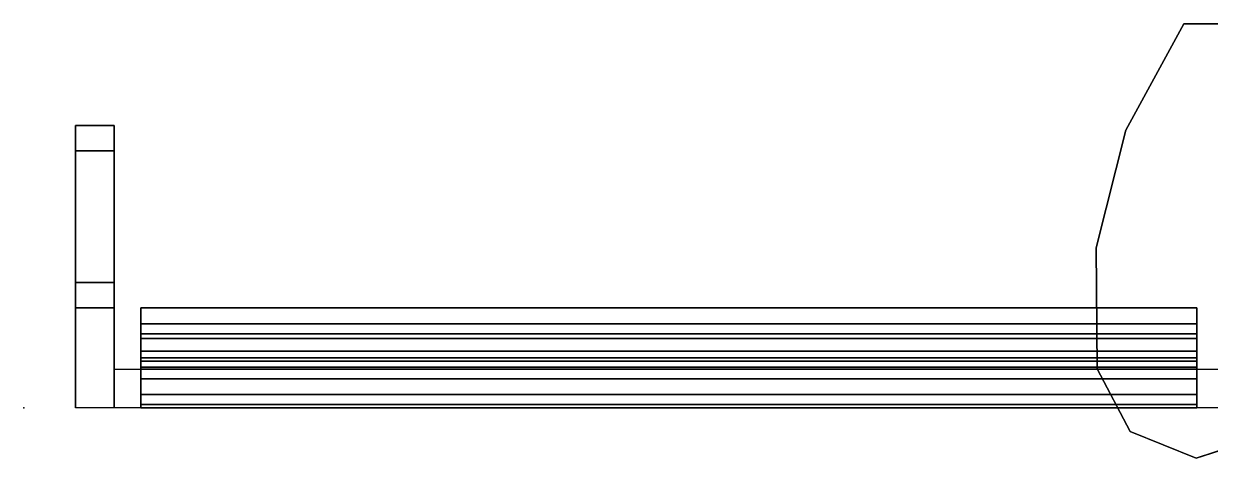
# Model space of a CAD drawing. Extents: x -170 to 1783, y -20 to 1205.
# Drawn here: x 378.308 to 380.148, y 212.562 to 213.236 of the extents above; entities that cross this region are included whole.
import ezdxf

# ---------------------------------------------------------------- set-up
doc = ezdxf.new("R2010")
doc.units = 0
doc.header["$LTSCALE"] = 96
doc.header["$MEASUREMENT"] = 0
for name, color, linetype in [('A-FURN-3-PANEL-RACE', 7, 'Continuous'), ('A-FURN-3-PANEL-TRIM', 7, 'Continuous'), ('MAIN_PANEL', 7, 'Continuous'), ('MAIN_PANEL_COMP', 7, 'Continuous')]:
    doc.layers.add(name, color=color, linetype=linetype)

# ---------------------------------------------------------------- blocks, each defined once
blk = doc.blocks.new('EC-EFN-456')
at = {"layer": 'A-FURN-3-PANEL-TRIM', "color": 60, "linetype": 'Continuous'}
for points, invisible_edges in [([(-0.0735, 2.1159, 3.8013), (0.6, 2.1348, 3.8013), (0.065, 2.269, 3.8013), (-0.0322, 2.2178, 3.8013)], 3), ([(-0.0735, 2.1159, 4.013), (-0.0322, 2.2178, 4.013), (0.065, 2.269, 4.013), (0.6, 2.1348, 4.013)], 12), ([(0.065, 2.269, 3.8013), (0.6, 2.1348, 3.8013), (0.4351, 2.2249, 3.8013), (0.2529, 2.2706, 3.8013)], 1), ([(0.065, 2.269, 4.013), (0.2529, 2.2706, 4.013), (0.4351, 2.2249, 4.013), (0.6, 2.1348, 4.013)], 8), ([(0.0361, 1.9153, 3.8013), (0.6, 2.1348, 3.8013), (-0.0735, 2.1159, 3.8013), (-0.0395, 2.0114, 3.8013)], 3), ([(0.0361, 1.9153, 4.013), (-0.0395, 2.0114, 4.013), (-0.0735, 2.1159, 4.013), (0.6, 2.1348, 4.013)], 12), ([(0.1, 1.6815, 3.8013), (0.6, 2.1348, 3.8013), (0.0361, 1.9153, 3.8013), (0.0837, 1.8027, 3.8013)], 3), ([(0.1, 1.6815, 4.013), (0.0837, 1.8027, 4.013), (0.0361, 1.9153, 4.013), (0.6, 2.1348, 4.013)], 12), ([(0.1, 1.6815, 3.8013), (0.6, 1.6815, 3.8013), (0.6, 2.1348, 3.8013)], 12), ([(0.6, 2.1348, 4.013), (0.6, 1.6815, 4.013), (0.1, 1.6815, 4.013)], 12)]:
    blk.add_3dface(points, dxfattribs=dict(at, invisible_edges=invisible_edges))
for points in [[(-0.0322, 2.2178, 3.8013), (0.065, 2.269, 3.8013), (0.065, 2.269, 4.013), (-0.0322, 2.2178, 4.013)], [(0.065, 2.269, 3.8013), (0.2529, 2.2706, 3.8013), (0.2529, 2.2706, 4.013), (0.065, 2.269, 4.013)], [(0.2529, 2.2706, 3.8013), (0.4351, 2.2249, 3.8013), (0.4351, 2.2249, 4.013), (0.2529, 2.2706, 4.013)], [(-0.0735, 2.1159, 3.8013), (-0.0322, 2.2178, 3.8013), (-0.0322, 2.2178, 4.013), (-0.0735, 2.1159, 4.013)], [(0.4351, 2.2249, 3.8013), (0.6, 2.1348, 3.8013), (0.6, 2.1348, 4.013), (0.4351, 2.2249, 4.013)], [(0.6, 2.1348, 3.8013), (0.6, 1.6815, 3.8013), (0.6, 1.6815, 4.013), (0.6, 2.1348, 4.013)], [(-0.0395, 2.0114, 3.8013), (-0.0735, 2.1159, 3.8013), (-0.0735, 2.1159, 4.013), (-0.0395, 2.0114, 4.013)]]:
    blk.add_3dface(points, dxfattribs=at)
blk = doc.blocks.new('EC-EC-1')
at = {"layer": 'A-FURN-3-PANEL-RACE', "color": 40, "linetype": 'Continuous'}
for points, invisible_edges in [([(0, 0, 3.515), (0, 0, 0.3963), (0, 1.8399, 0.3963), (0, 1.8399, 3.515)], 8), ([(0.155, 1.8399, 3.1951), (0, 1.8399, 3.515), (0, 1.8399, 0.3963), (0.155, 1.8399, 1.4986)], 5), ([(0.1945, 1.8399, 1.4986), (0.155, 1.8399, 1.4986), (0, 1.8399, 0.3963), (0.438, 1.8399, 0.3963)], 10), ([(0.438, 1.8399, 3.245), (0.438, 1.8399, 3.515), (0, 1.8399, 3.515), (0.155, 1.8399, 3.1951)], 4), ([(0.438, 1.7799, 3.515), (0, 1.7799, 3.515), (0, 1.8399, 3.515), (0.438, 1.8399, 3.515)], 2), ([(0.3985, 1.8399, 1.7894), (0.1945, 1.8399, 1.4986), (0.438, 1.8399, 0.3963), (0.438, 1.8399, 1.7894)], 2), ([(0.438, 1.8399, 0.3963), (0.438, 1.7799, 0.4563), (0.438, 1.7799, 1.7894), (0.438, 1.8399, 1.7894)], 1), ([(0.06, 1.7799, 0.4563), (0.06, 1.7799, 3.515), (0.155, 1.7799, 3.1951), (0.155, 1.7799, 1.4986)], 10), ([(0.438, 1.7799, 0.4563), (0.06, 1.7799, 0.4563), (0.155, 1.7799, 1.4986), (0.1945, 1.7799, 1.4986)], 10), ([(0.155, 1.7799, 3.1951), (0.06, 1.7799, 3.515), (0.438, 1.7799, 3.515), (0.438, 1.7799, 3.245)], 1), ([(0.438, 1.7799, 1.7894), (0.438, 1.7799, 0.4563), (0.1945, 1.7799, 1.4986), (0.3985, 1.7799, 1.7894)], 2), ([(0, 0.1015, 4.0847), (0, 0.1015, 3.515), (0, 1.7384, 3.515), (0, 1.7384, 4.0847)], 2), ([(0.06, 1.7384, 3.515), (0.06, 1.7384, 4.0847), (0, 1.7384, 4.0847), (0, 1.7384, 3.515)], 2), ([(0.0632, 1.7384, 4.1093), (0.0053, 1.7384, 4.1248), (0, 1.7384, 4.0847), (0.06, 1.7384, 4.0847)], 5), ([(0.0727, 1.7384, 4.1322), (0.0208, 1.7384, 4.1622), (0.0053, 1.7384, 4.1248), (0.0632, 1.7384, 4.1093)], 5), ([(0.0878, 1.7384, 4.1519), (0.0454, 1.7384, 4.1943), (0.0208, 1.7384, 4.1622), (0.0727, 1.7384, 4.1322)], 5), ([(0.1075, 1.7384, 4.1669), (0.0775, 1.7384, 4.2189), (0.0454, 1.7384, 4.1943), (0.0878, 1.7384, 4.1519)], 5), ([(0.06, 0.1015, 4.0847), (0.06, 1.7384, 4.0847), (0.06, 1.7384, 3.515), (0.06, 0.1015, 3.515)], 4), ([(0.1304, 1.7384, 4.1764), (0.1149, 1.7384, 4.2344), (0.0775, 1.7384, 4.2189), (0.1075, 1.7384, 4.1669)], 5), ([(0.155, 1.7384, 4.1797), (0.155, 1.7384, 4.2397), (0.1149, 1.7384, 4.2344), (0.1304, 1.7384, 4.1764)], 4), ([(0.06, 0.1015, 3.515), (0, 0.1015, 3.515), (0, 0.1015, 4.0847), (0.06, 0.1015, 4.0847)], 4), ([(0.0632, 0.1015, 4.1093), (0.06, 0.1015, 4.0847), (0, 0.1015, 4.0847), (0.0053, 0.1015, 4.1248)], 10), ([(0.0727, 0.1015, 4.1322), (0.0632, 0.1015, 4.1093), (0.0053, 0.1015, 4.1248), (0.0208, 0.1015, 4.1622)], 10), ([(0.0878, 0.1015, 4.1519), (0.0727, 0.1015, 4.1322), (0.0208, 0.1015, 4.1622), (0.0454, 0.1015, 4.1943)], 10), ([(0.1075, 0.1015, 4.1669), (0.0878, 0.1015, 4.1519), (0.0454, 0.1015, 4.1943), (0.0775, 0.1015, 4.2189)], 10), ([(0.1304, 0.1015, 4.1764), (0.1075, 0.1015, 4.1669), (0.0775, 0.1015, 4.2189), (0.1149, 0.1015, 4.2344)], 10), ([(0.155, 0.1015, 4.1797), (0.1304, 0.1015, 4.1764), (0.1149, 0.1015, 4.2344), (0.155, 0.1015, 4.2397)], 2)]:
    blk.add_3dface(points, dxfattribs=dict(at, invisible_edges=invisible_edges))
for points in [[(0.155, 1.7799, 1.4986), (0.155, 1.7799, 3.1951), (0.155, 1.8399, 3.1951), (0.155, 1.8399, 1.4986)], [(0.1945, 1.8399, 1.4986), (0.1945, 1.7799, 1.4986), (0.155, 1.7799, 1.4986), (0.155, 1.8399, 1.4986)], [(0.155, 1.7799, 3.1951), (0.438, 1.7799, 3.245), (0.438, 1.8399, 3.245), (0.155, 1.8399, 3.1951)], [(0.3985, 1.8399, 1.7894), (0.3985, 1.7799, 1.7894), (0.1945, 1.7799, 1.4986), (0.1945, 1.8399, 1.4986)], [(0.438, 1.8399, 1.7894), (0.438, 1.7799, 1.7894), (0.3985, 1.7799, 1.7894), (0.3985, 1.8399, 1.7894)], [(0.438, 1.7799, 3.245), (0.438, 1.7799, 3.515), (0.438, 1.8399, 3.515), (0.438, 1.8399, 3.245)], [(0.06, 1.7384, 3.515), (0, 1.7384, 3.515), (0, 1.7799, 3.515), (0.06, 1.7799, 3.515)], [(0.0053, 0.1015, 4.1248), (0, 0.1015, 4.0847), (0, 1.7384, 4.0847), (0.0053, 1.7384, 4.1248)], [(0.0208, 0.1015, 4.1622), (0.0053, 0.1015, 4.1248), (0.0053, 1.7384, 4.1248), (0.0208, 1.7384, 4.1622)], [(0.0454, 0.1015, 4.1943), (0.0208, 0.1015, 4.1622), (0.0208, 1.7384, 4.1622), (0.0454, 1.7384, 4.1943)], [(0.0775, 0.1015, 4.2189), (0.0454, 0.1015, 4.1943), (0.0454, 1.7384, 4.1943), (0.0775, 1.7384, 4.2189)], [(0.0632, 1.7384, 4.1093), (0.06, 1.7384, 4.0847), (0.06, 0.1015, 4.0847), (0.0632, 0.1015, 4.1093)], [(0.0727, 1.7384, 4.1322), (0.0632, 1.7384, 4.1093), (0.0632, 0.1015, 4.1093), (0.0727, 0.1015, 4.1322)], [(0.0878, 1.7384, 4.1519), (0.0727, 1.7384, 4.1322), (0.0727, 0.1015, 4.1322), (0.0878, 0.1015, 4.1519)], [(0.1149, 0.1015, 4.2344), (0.0775, 0.1015, 4.2189), (0.0775, 1.7384, 4.2189), (0.1149, 1.7384, 4.2344)], [(0.1075, 1.7384, 4.1669), (0.0878, 1.7384, 4.1519), (0.0878, 0.1015, 4.1519), (0.1075, 0.1015, 4.1669)], [(0.1304, 1.7384, 4.1764), (0.1075, 1.7384, 4.1669), (0.1075, 0.1015, 4.1669), (0.1304, 0.1015, 4.1764)], [(0.155, 0.1015, 4.2397), (0.1149, 0.1015, 4.2344), (0.1149, 1.7384, 4.2344), (0.155, 1.7384, 4.2397)], [(0.155, 1.7384, 4.1797), (0.1304, 1.7384, 4.1764), (0.1304, 0.1015, 4.1764), (0.155, 0.1015, 4.1797)], [(0.155, 0.1015, 4.1797), (0.155, 0.1015, 4.2397), (0.155, 1.7384, 4.2397), (0.155, 1.7384, 4.1797)], [(0.06, 0.1015, 3.515), (0.06, 0.06, 3.515), (0, 0.06, 3.515), (0, 0.1015, 3.515)]]:
    blk.add_3dface(points, dxfattribs=at)
at = {"layer": 'MAIN_PANEL_COMP', "color": 7, "linetype": 'Continuous'}
blk.add_point((0, 1.92), dxfattribs=at)
blk.add_point((0, 1.92), dxfattribs=at)

msp = doc.modelspace()

# ---------------------------------------------------------------- block references
at = {"layer": 'MAIN_PANEL', "color": 47, "linetype": 'Continuous', "rotation": 90}
msp.add_blockref('EC-EFN-456', (382.24146, 212.63599), dxfattribs=at)
at = {"layer": 'MAIN_PANEL_COMP', "color": 47, "linetype": 'Continuous', "rotation": 90}
msp.add_blockref('EC-EC-1', (380.22833, 212.64044), dxfattribs=at)

doc.saveas('drawing.dxf')
